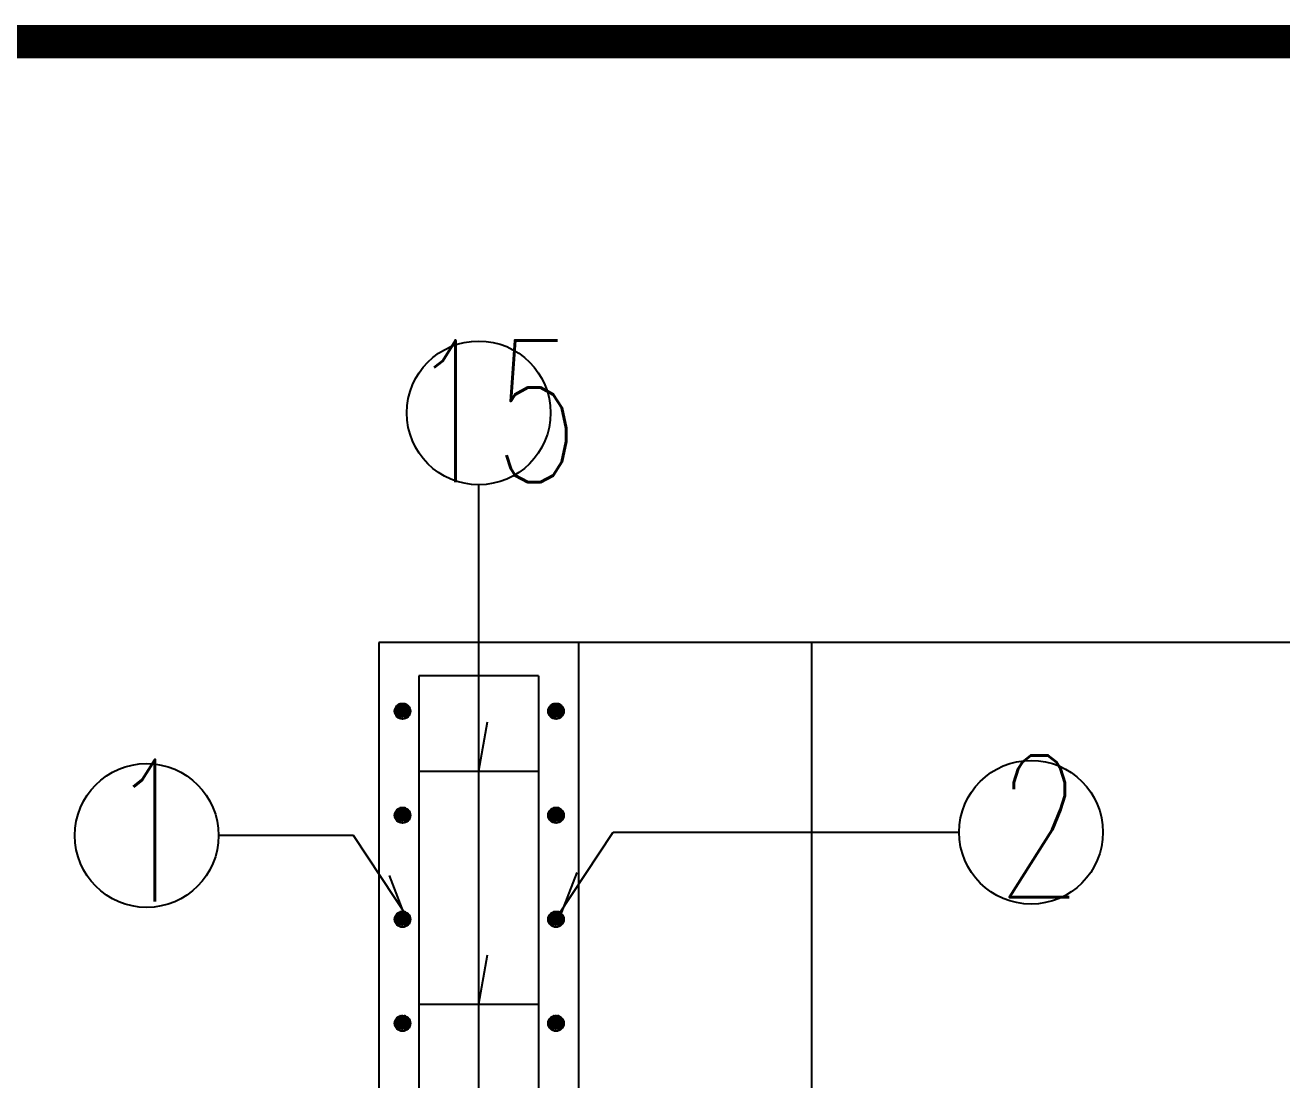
# Model space of a CAD drawing. Extents: x 5781 to 12795, y 1434 to 2653.
# Drawn here: x 8680.79 to 8707.39, y 2062.18 to 2084.52 of the extents above; entities that cross this region are included whole.
import ezdxf

# ---------------------------------------------------------------- set-up
doc = ezdxf.new("R2010")
doc.units = 0
doc.header["$LTSCALE"] = 5
doc.layers.get('0').update_dxf_attribs({"linetype": 'CONTINUOUS'})
for name, color, linetype in [('图框', 7, 'CONTINUOUS'), ('尺寸标注', 4, 'CONTINUOUS'), ('文字字符', 7, 'CONTINUOUS'), ('补充', 1, 'CONTINUOUS')]:
    doc.layers.add(name, color=color, linetype=linetype)
doc.styles.get("Standard").update_dxf_attribs({"font": 'simplex1.shx', "width": 0.7, "bigfont": 'hztxt.shx'})

msp = doc.modelspace()

# ---------------------------------------------------------------- hatches: boundary and pattern name
h = msp.add_hatch()
h.set_pattern_fill('BRICK', color=3, scale=0.451007, style=0)
h.set_pattern_definition([(180, (14700.51373, 3432.07782), (0, -0.1127516779), []), (270, (14700.51373, 3432.07782), (0.225503356, -1e-17), [0.112751678, -0.112751678]), (270, (14700.40097, 3432.07782), (0.225503356, -1e-17), [-0.112751678, 0.112751678])])
h.paths.add_polyline_path([(8688.9415, 2069.9879, 1.0000006), (8688.6078, 2069.9879, 1.0000006)])
h = msp.add_hatch()
h.set_pattern_fill('EARTH', color=3, scale=0.112752, style=0)
h.set_pattern_definition([(180, (10196.23928, 2410.422466), (-0.02818791946, -0.02818791946), [0.0281879195, -0.0281879195]), (180, (10196.23928, 2410.411896), (-0.02818791946, -0.02818791946), [0.0281879195, -0.0281879195]), (180, (10196.23928, 2410.401325), (-0.02818791946, -0.02818791946), [0.0281879195, -0.0281879195]), (270, (10196.235756, 2410.397802), (0.02818791946, -0.02818791946), [0.0281879195, -0.0281879195]), (270, (10196.225185, 2410.397802), (0.02818791946, -0.02818791946), [0.0281879195, -0.0281879195]), (270, (10196.214615, 2410.397802), (0.02818791946, -0.02818791946), [0.0281879195, -0.0281879195])])
h.paths.add_polyline_path([(8688.6696, 2069.8583), (8688.7933, 2069.8583), (8688.7933, 2070.1538, 0.4474167), (8688.6078, 2069.9879, 0.2262272)])
h.paths.add_polyline_path([(8688.7933, 2069.8583), (8688.8797, 2069.8583, 0.2262272), (8688.9415, 2069.9879, 0.3817721), (8688.7933, 2070.1538)])
h = msp.add_hatch()
h.set_pattern_fill('BRICK', color=3, scale=0.451007, style=0)
h.set_pattern_definition([(180, (14703.76222, 3432.07782), (0, -0.1127516779), []), (270, (14703.76222, 3432.07782), (0.225503356, -1e-17), [0.112751678, -0.112751678]), (270, (14703.64947, 3432.07782), (0.225503356, -1e-17), [-0.112751678, 0.112751678])])
h.paths.add_polyline_path([(8692.19, 2069.9879, 1.0000006), (8691.8563, 2069.9879, 1.0000006)])
h = msp.add_hatch()
h.set_pattern_fill('EARTH', color=3, scale=0.112752, style=0)
h.set_pattern_definition([(180, (10199.487777, 2410.422466), (-0.02818791946, -0.02818791946), [0.0281879195, -0.0281879195]), (180, (10199.487777, 2410.411896), (-0.02818791946, -0.02818791946), [0.0281879195, -0.0281879195]), (180, (10199.487777, 2410.401325), (-0.02818791946, -0.02818791946), [0.0281879195, -0.0281879195]), (270, (10199.484253, 2410.397802), (0.02818791946, -0.02818791946), [0.0281879195, -0.0281879195]), (270, (10199.473683, 2410.397802), (0.02818791946, -0.02818791946), [0.0281879195, -0.0281879195]), (270, (10199.463112, 2410.397802), (0.02818791946, -0.02818791946), [0.0281879195, -0.0281879195])])
h.paths.add_polyline_path([(8691.9181, 2069.8583), (8692.0418, 2069.8583), (8692.0418, 2070.1538, 0.4474167), (8691.8563, 2069.9879, 0.2262272)])
h.paths.add_polyline_path([(8692.0418, 2069.8583), (8692.1282, 2069.8583, 0.2262272), (8692.19, 2069.9879, 0.3817721), (8692.0418, 2070.1538)])
h = msp.add_hatch()
h.set_pattern_fill('BRICK', color=3, scale=0.451007, style=0)
h.set_pattern_definition([(180, (14700.51373, 3429.87423), (0, -0.1127516779), []), (270, (14700.51373, 3429.87423), (0.225503356, -1e-17), [0.112751678, -0.112751678]), (270, (14700.40097, 3429.87423), (0.225503356, -1e-17), [-0.112751678, 0.112751678])])
h.paths.add_polyline_path([(8688.9415, 2067.7844, 1.0000006), (8688.6078, 2067.7844, 1.0000006)])
h = msp.add_hatch()
h.set_pattern_fill('EARTH', color=3, scale=0.112752, style=0)
h.set_pattern_definition([(180, (10196.23928, 2408.218875), (-0.02818791946, -0.02818791946), [0.0281879195, -0.0281879195]), (180, (10196.23928, 2408.208305), (-0.02818791946, -0.02818791946), [0.0281879195, -0.0281879195]), (180, (10196.23928, 2408.197735), (-0.02818791946, -0.02818791946), [0.0281879195, -0.0281879195]), (270, (10196.235756, 2408.19421), (0.02818791946, -0.02818791946), [0.0281879195, -0.0281879195]), (270, (10196.225185, 2408.19421), (0.02818791946, -0.02818791946), [0.0281879195, -0.0281879195]), (270, (10196.214615, 2408.19421), (0.02818791946, -0.02818791946), [0.0281879195, -0.0281879195])])
h.paths.add_polyline_path([(8688.6696, 2067.6547), (8688.7933, 2067.6547), (8688.7933, 2067.9502, 0.4474167), (8688.6078, 2067.7844, 0.2262272)])
h.paths.add_polyline_path([(8688.7933, 2067.6547), (8688.8797, 2067.6547, 0.2262272), (8688.9415, 2067.7844, 0.3817721), (8688.7933, 2067.9502)])
h = msp.add_hatch()
h.set_pattern_fill('BRICK', color=3, scale=0.451007, style=0)
h.set_pattern_definition([(180, (14703.76222, 3429.87423), (0, -0.1127516779), []), (270, (14703.76222, 3429.87423), (0.225503356, -1e-17), [0.112751678, -0.112751678]), (270, (14703.64947, 3429.87423), (0.225503356, -1e-17), [-0.112751678, 0.112751678])])
h.paths.add_polyline_path([(8692.19, 2067.7844, 1.0000006), (8691.8563, 2067.7844, 1.0000006)])
h = msp.add_hatch()
h.set_pattern_fill('EARTH', color=3, scale=0.112752, style=0)
h.set_pattern_definition([(180, (10199.487777, 2408.218875), (-0.02818791946, -0.02818791946), [0.0281879195, -0.0281879195]), (180, (10199.487777, 2408.208305), (-0.02818791946, -0.02818791946), [0.0281879195, -0.0281879195]), (180, (10199.487777, 2408.197735), (-0.02818791946, -0.02818791946), [0.0281879195, -0.0281879195]), (270, (10199.484253, 2408.19421), (0.02818791946, -0.02818791946), [0.0281879195, -0.0281879195]), (270, (10199.473683, 2408.19421), (0.02818791946, -0.02818791946), [0.0281879195, -0.0281879195]), (270, (10199.463112, 2408.19421), (0.02818791946, -0.02818791946), [0.0281879195, -0.0281879195])])
h.paths.add_polyline_path([(8691.9181, 2067.6547), (8692.0418, 2067.6547), (8692.0418, 2067.9502, 0.4474167), (8691.8563, 2067.7844, 0.2262272)])
h.paths.add_polyline_path([(8692.0418, 2067.6547), (8692.1282, 2067.6547, 0.2262272), (8692.19, 2067.7844, 0.3817721), (8692.0418, 2067.9502)])
h = msp.add_hatch()
h.set_pattern_fill('BRICK', color=3, scale=0.451007, style=0)
h.set_pattern_definition([(180, (14700.51373, 3427.67064), (0, -0.1127516779), []), (270, (14700.51373, 3427.67064), (0.225503356, -1e-17), [0.112751678, -0.112751678]), (270, (14700.40097, 3427.67064), (0.225503356, -1e-17), [-0.112751678, 0.112751678])])
h.paths.add_polyline_path([(8688.9415, 2065.5808, 1.0000006), (8688.6078, 2065.5808, 1.0000006)])
h = msp.add_hatch()
h.set_pattern_fill('EARTH', color=3, scale=0.112752, style=0)
h.set_pattern_definition([(180, (10196.23928, 2406.015285), (-0.02818791946, -0.02818791946), [0.0281879195, -0.0281879195]), (180, (10196.23928, 2406.004714), (-0.02818791946, -0.02818791946), [0.0281879195, -0.0281879195]), (180, (10196.23928, 2405.994144), (-0.02818791946, -0.02818791946), [0.0281879195, -0.0281879195]), (270, (10196.235756, 2405.99062), (0.02818791946, -0.02818791946), [0.0281879195, -0.0281879195]), (270, (10196.225185, 2405.99062), (0.02818791946, -0.02818791946), [0.0281879195, -0.0281879195]), (270, (10196.214615, 2405.99062), (0.02818791946, -0.02818791946), [0.0281879195, -0.0281879195])])
h.paths.add_polyline_path([(8688.6696, 2065.4511), (8688.7933, 2065.4511), (8688.7933, 2065.7466, 0.4474167), (8688.6078, 2065.5808, 0.2262272)])
h.paths.add_polyline_path([(8688.7933, 2065.4511), (8688.8797, 2065.4511, 0.2262272), (8688.9415, 2065.5808, 0.3817721), (8688.7933, 2065.7466)])
h = msp.add_hatch()
h.set_pattern_fill('BRICK', color=3, scale=0.451007, style=0)
h.set_pattern_definition([(180, (14703.76222, 3427.67064), (0, -0.1127516779), []), (270, (14703.76222, 3427.67064), (0.225503356, -1e-17), [0.112751678, -0.112751678]), (270, (14703.64947, 3427.67064), (0.225503356, -1e-17), [-0.112751678, 0.112751678])])
h.paths.add_polyline_path([(8692.19, 2065.5808, 1.0000006), (8691.8563, 2065.5808, 1.0000006)])
h = msp.add_hatch()
h.set_pattern_fill('EARTH', color=3, scale=0.112752, style=0)
h.set_pattern_definition([(180, (10199.487777, 2406.015285), (-0.02818791946, -0.02818791946), [0.0281879195, -0.0281879195]), (180, (10199.487777, 2406.004714), (-0.02818791946, -0.02818791946), [0.0281879195, -0.0281879195]), (180, (10199.487777, 2405.994144), (-0.02818791946, -0.02818791946), [0.0281879195, -0.0281879195]), (270, (10199.484253, 2405.99062), (0.02818791946, -0.02818791946), [0.0281879195, -0.0281879195]), (270, (10199.473683, 2405.99062), (0.02818791946, -0.02818791946), [0.0281879195, -0.0281879195]), (270, (10199.463112, 2405.99062), (0.02818791946, -0.02818791946), [0.0281879195, -0.0281879195])])
h.paths.add_polyline_path([(8691.9181, 2065.4511), (8692.0418, 2065.4511), (8692.0418, 2065.7466, 0.4474167), (8691.8563, 2065.5808, 0.2262272)])
h.paths.add_polyline_path([(8692.0418, 2065.4511), (8692.1282, 2065.4511, 0.2262272), (8692.19, 2065.5808, 0.3817721), (8692.0418, 2065.7466)])
h = msp.add_hatch()
h.set_pattern_fill('EARTH', color=3, scale=0.112752, style=0)
h.set_pattern_definition([(180, (10196.23928, 2403.811694), (-0.02818791946, -0.02818791946), [0.0281879195, -0.0281879195]), (180, (10196.23928, 2403.801124), (-0.02818791946, -0.02818791946), [0.0281879195, -0.0281879195]), (180, (10196.23928, 2403.790553), (-0.02818791946, -0.02818791946), [0.0281879195, -0.0281879195]), (270, (10196.235756, 2403.78703), (0.02818791946, -0.02818791946), [0.0281879195, -0.0281879195]), (270, (10196.225185, 2403.78703), (0.02818791946, -0.02818791946), [0.0281879195, -0.0281879195]), (270, (10196.214615, 2403.78703), (0.02818791946, -0.02818791946), [0.0281879195, -0.0281879195])])
h.paths.add_polyline_path([(8688.6696, 2063.2475), (8688.7933, 2063.2475), (8688.7933, 2063.543, 0.4474167), (8688.6078, 2063.3772, 0.2262272)])
h.paths.add_polyline_path([(8688.7933, 2063.2475), (8688.8797, 2063.2475, 0.2262272), (8688.9415, 2063.3772, 0.3817721), (8688.7933, 2063.543)])
h = msp.add_hatch()
h.set_pattern_fill('BRICK', color=3, scale=0.451007, style=0)
h.set_pattern_definition([(180, (14700.51373, 3425.46705), (0, -0.1127516779), []), (270, (14700.51373, 3425.46705), (0.225503356, -1e-17), [0.112751678, -0.112751678]), (270, (14700.40097, 3425.46705), (0.225503356, -1e-17), [-0.112751678, 0.112751678])])
h.paths.add_polyline_path([(8688.9415, 2063.3772, 1.0000006), (8688.6078, 2063.3772, 1.0000006)])
h = msp.add_hatch()
h.set_pattern_fill('EARTH', color=3, scale=0.112752, style=0)
h.set_pattern_definition([(180, (10199.487777, 2403.811694), (-0.02818791946, -0.02818791946), [0.0281879195, -0.0281879195]), (180, (10199.487777, 2403.801124), (-0.02818791946, -0.02818791946), [0.0281879195, -0.0281879195]), (180, (10199.487777, 2403.790553), (-0.02818791946, -0.02818791946), [0.0281879195, -0.0281879195]), (270, (10199.484253, 2403.78703), (0.02818791946, -0.02818791946), [0.0281879195, -0.0281879195]), (270, (10199.473683, 2403.78703), (0.02818791946, -0.02818791946), [0.0281879195, -0.0281879195]), (270, (10199.463112, 2403.78703), (0.02818791946, -0.02818791946), [0.0281879195, -0.0281879195])])
h.paths.add_polyline_path([(8691.9181, 2063.2475), (8692.0418, 2063.2475), (8692.0418, 2063.543, 0.4474167), (8691.8563, 2063.3772, 0.2262272)])
h.paths.add_polyline_path([(8692.0418, 2063.2475), (8692.1282, 2063.2475, 0.2262272), (8692.19, 2063.3772, 0.3817721), (8692.0418, 2063.543)])
h = msp.add_hatch()
h.set_pattern_fill('BRICK', color=3, scale=0.451007, style=0)
h.set_pattern_definition([(180, (14703.76222, 3425.46705), (0, -0.1127516779), []), (270, (14703.76222, 3425.46705), (0.225503356, -1e-17), [0.112751678, -0.112751678]), (270, (14703.64947, 3425.46705), (0.225503356, -1e-17), [-0.112751678, 0.112751678])])
h.paths.add_polyline_path([(8692.19, 2063.3772, 1.0000006), (8691.8563, 2063.3772, 1.0000006)])

# ---------------------------------------------------------------- linework, layer by layer
at = {"color": 3}
for p, q in [((8690.3866, 2058.8568), (8690.3866, 2074.7832)), ((8690.3866, 2068.7225), (8690.5765, 2069.7624)), ((8687.7362, 2067.356), (8684.8809, 2067.356)), ((8688.9056, 2065.5853), (8687.7362, 2067.356)), ((8692.0649, 2065.6548), (8693.2343, 2067.4255)), ((8693.2343, 2067.4255), (8700.5573, 2067.4255)), ((8688.8748, 2065.5381), (8688.4992, 2066.5062)), ((8692.0956, 2065.6076), (8692.4713, 2066.5757)), ((8690.3866, 2063.7896), (8690.5765, 2064.8295))]:
    msp.add_line(p, q, dxfattribs=at)
for centre, radius in [((8690.3866, 2076.3053), 1.5221), ((8688.7747, 2069.9879), 0.1669), ((8692.0232, 2069.9879), 0.1669), ((8683.3588, 2067.356), 1.5221), ((8702.0795, 2067.4255), 1.5221), ((8688.7747, 2067.7844), 0.1669), ((8692.0232, 2067.7844), 0.1669), ((8688.7747, 2065.5808), 0.1669), ((8692.0232, 2065.5808), 0.1669), ((8688.7747, 2063.3772), 0.1669), ((8692.0232, 2063.3772), 0.1669)]:
    msp.add_circle(centre, radius, dxfattribs=at)
at = {"layer": '图框', "const_width": 0.7}
msp.add_lwpolyline([(9029.7937, 2084.1667), (8649.7937, 2084.1667), (8649.7937, 1807.1667), (9029.7937, 1807.1667), (9029.7937, 2084.1667)], dxfattribs=at)
at = {"layer": '尺寸标注', "color": 0}
for p, q in [((8688.2725, 2071.4427), (8688.2725, 1995.4339)), ((8724.9168, 2071.4427), (8688.2725, 2071.4427)), ((8692.5007, 2071.4427), (8692.5007, 2040.4359)), ((8697.4336, 2071.4427), (8697.4336, 1999.6621))]:
    msp.add_line(p, q, dxfattribs=at)
at = {"layer": '补充', "color": 1}
for p, q in [((8689.1182, 2070.738), (8689.1182, 1996.2796)), ((8691.6551, 2070.738), (8689.1182, 2070.738)), ((8691.6551, 2070.738), (8691.6551, 1996.2796)), ((8691.6551, 2068.7109), (8689.1182, 2068.7109)), ((8691.6551, 2063.778), (8689.1182, 2063.778))]:
    msp.add_line(p, q, dxfattribs=at)

# ---------------------------------------------------------------- texts
at = {"layer": '文字字符', "color": 7, "width": 0.7}
for s, p in [('15', (8688.9054, 2074.8398)), ('1', (8682.5426, 2065.9605)), ('2', (8701.3558, 2066.0505))]:
    msp.add_text(s, height=3, dxfattribs=at).set_placement(p)

doc.saveas('drawing.dxf')
